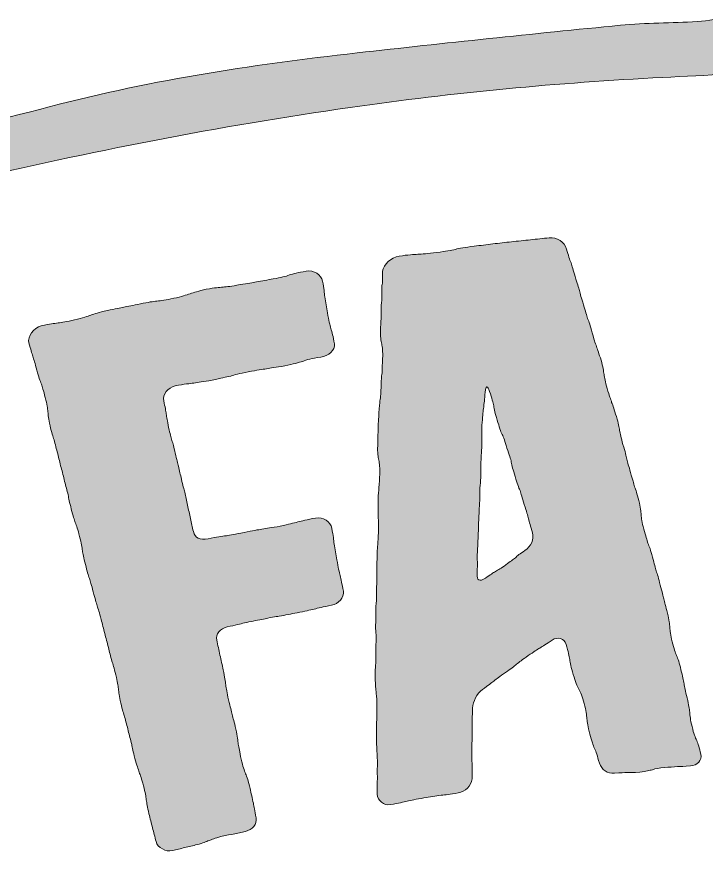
# Model space of a CAD drawing. Header units: inches. Extents: x 50 to 1029, y -849 to -231.
# Drawn here: x 432.8 to 515.7, y -331.4 to -230.9 of the extents above; entities that cross this region are included whole.
import ezdxf

# ---------------------------------------------------------------- set-up
doc = ezdxf.new("R2010")
doc.units = ezdxf.units.IN
doc.header["$MEASUREMENT"] = 0
doc.layers.add('Layer 1', color=7, linetype='Continuous')

# ---------------------------------------------------------------- blocks, each defined once
blk = doc.blocks.new('block 9')
at = {"layer": 'Layer 1', "true_color": 0x680b10}
h = blk.add_hatch(color=246, dxfattribs=at)
h.dxf.hatch_style = 2
edge = h.paths.add_edge_path()
edge.add_spline(control_points=[(457.2, -307.67), (457.33, -308.27), (457.46, -308.87), (457.59, -309.46), (457.79, -310.36), (457.85, -310.86), (457.89, -311.27), (457.97, -311.68), (458.03, -312.18), (458.23, -313.07), (458.43, -313.97), (458.57, -314.4), (458.66, -314.81), (458.77, -315.3), (458.91, -315.69), (459.1, -316.58), (459.3, -317.48), (459.36, -317.98), (459.4, -318.39), (459.49, -318.8), (459.55, -319.3), (459.74, -320.19), (459.94, -321.09), (460.14, -321.56), (460.28, -321.95), (460.42, -322.34), (460.62, -322.81), (460.82, -323.71), (460.95, -324.3), (461.08, -324.9), (461.21, -325.5), (461.3, -325.9), (461.35, -326.36), (461.54, -327.25), (461.71, -328.01), (461.07, -328.71), (460.27, -328.89), (459.78, -329), (459.29, -329.11), (458.8, -329.22), (458.46, -329.25), (458.08, -329.34), (457.32, -329.52), (456.57, -329.69), (456.21, -329.87), (455.89, -329.99), (455.52, -330.13), (455.17, -330.3), (454.46, -330.47), (453.96, -330.6), (453.46, -330.72), (452.95, -330.84), (452.47, -330.96), (451.98, -331.08), (451.49, -331.2), (450.69, -331.4), (449.7, -330.85), (449.51, -330.1), (449.37, -329.55), (449.23, -329), (449.09, -328.46), (448.95, -327.89), (448.81, -327.33), (448.66, -326.77), (448.45, -325.93), (448.43, -325.46), (448.34, -325.1), (448.29, -324.69), (448.22, -324.24), (448.01, -323.39), (447.79, -322.55), (447.63, -322.12), (447.49, -321.78), (447.39, -321.38), (447.18, -320.96), (446.97, -320.11), (446.75, -319.27), (446.64, -318.83), (446.59, -318.42), (446.45, -317.87), (446.31, -317.32), (446.17, -316.78), (446.03, -316.21), (445.88, -315.65), (445.74, -315.09), (445.6, -314.75), (445.49, -314.3), (445.27, -313.46), (445.06, -312.62), (445.04, -312.15), (444.99, -311.74), (444.94, -311.32), (444.89, -310.91), (444.67, -310.07), (444.46, -309.23), (444.35, -308.78), (444.2, -308.4), (444.06, -307.85), (443.92, -307.3), (443.78, -306.75), (443.64, -306.19), (443.49, -305.63), (443.35, -305.07), (443.21, -304.51), (443.06, -303.94), (442.92, -303.38), (442.71, -302.54), (442.55, -302.15), (442.45, -301.75), (442.3, -301.37), (442.19, -300.92), (441.97, -300.08), (441.76, -299.24), (441.59, -298.81), (441.5, -298.45), (441.35, -298.06), (441.24, -297.62), (441.02, -296.78), (440.81, -295.94), (440.75, -295.48), (440.66, -295.12), (440.61, -294.71), (440.55, -294.25), (440.33, -293.41), (440.12, -292.57), (439.95, -292.14), (439.8, -291.75), (439.71, -291.4), (439.54, -290.97), (439.33, -290.12), (439.11, -289.28), (439, -288.84), (438.95, -288.42), (438.81, -287.88), (438.67, -287.33), (438.53, -286.78), (438.39, -286.22), (438.25, -285.66), (438.1, -285.1), (437.96, -284.55), (437.83, -284), (437.69, -283.45), (437.54, -282.89), (437.4, -282.33), (437.26, -281.77), (437.1, -281.38), (436.99, -280.94), (436.77, -280.1), (436.56, -279.25), (436.56, -278.83), (436.52, -278.41), (436.47, -278), (436.41, -277.54), (436.2, -276.7), (435.98, -275.86), (435.82, -275.43), (435.73, -275.07), (435.57, -274.69), (435.4, -274.26), (435.19, -273.41), (434.97, -272.57), (434.81, -272.14), (434.7, -271.74), (434.6, -271.34), (434.44, -270.96), (434.23, -270.11), (434.04, -269.36), (434.78, -268.32), (435.72, -268.09), (436.77, -267.82), (437.24, -267.8), (437.75, -267.73), (438.2, -267.66), (438.77, -267.57), (439.71, -267.35), (440.77, -267.09), (441.26, -266.93), (441.69, -266.78), (442.12, -266.63), (442.61, -266.47), (443.67, -266.23), (444.62, -266.01), (445.18, -265.93), (445.63, -265.83), (446.13, -265.72), (446.7, -265.64), (447.64, -265.43), (448.59, -265.22), (449.16, -265.15), (449.61, -265.1), (450.12, -265.03), (450.69, -264.96), (451.64, -264.76), (452.59, -264.56), (453.13, -264.36), (453.62, -264.21), (454.06, -264.07), (454.6, -263.87), (455.55, -263.68), (456.61, -263.47), (457.07, -263.47), (457.59, -263.41), (458.04, -263.37), (458.55, -263.32), (459.62, -263.12), (460.57, -262.94), (461.14, -262.88), (461.58, -262.79), (462.26, -262.67), (462.93, -262.55), (463.6, -262.42), (464.55, -262.25), (465.11, -262.15), (465.54, -261.94), (466.03, -261.81), (466.59, -261.66), (467.54, -261.5), (468.49, -261.34), (469.4, -261.93), (469.53, -262.7), (469.68, -263.6), (469.76, -264.1), (469.79, -264.6), (469.9, -265.23), (470, -265.87), (470.11, -266.5), (470.27, -267.45), (470.41, -267.98), (470.53, -268.38), (470.67, -268.86), (470.8, -269.31), (470.96, -270.25), (471.09, -271.02), (470.24, -271.67), (469.31, -271.83), (468.21, -272.02), (467.61, -272.13), (467.14, -272.35), (466.66, -272.48), (466.07, -272.68), (464.98, -272.88), (463.89, -273.07), (463.28, -273.14), (462.79, -273.23), (462.3, -273.33), (461.69, -273.39), (460.6, -273.6), (459.51, -273.81), (458.97, -273.97), (458.49, -274.11), (457.89, -274.23), (457.35, -274.38), (456.26, -274.6), (455.17, -274.82), (454.56, -274.86), (454.07, -274.96), (453.57, -275.02), (452.95, -275.06), (451.81, -275.3), (450.94, -275.49), (450.27, -276.34), (450.44, -277.1), (450.6, -277.86), (450.7, -278.3), (450.73, -278.67), (450.81, -279.08), (450.84, -279.45), (451.03, -280.3), (451.19, -281.06), (451.34, -281.45), (451.42, -281.85), (451.56, -282.19), (451.65, -282.64), (451.82, -283.4), (451.99, -284.16), (452.14, -284.6), (452.22, -284.96), (452.33, -285.48), (452.45, -286), (452.56, -286.52), (452.73, -287.28), (452.88, -287.72), (452.96, -288.07), (453.07, -288.6), (453.19, -289.12), (453.3, -289.64), (453.42, -290.18), (453.54, -290.71), (453.65, -291.25), (453.77, -291.77), (453.88, -292.29), (454, -292.82), (454.16, -293.58), (454.77, -293.86), (455.77, -293.7), (456.86, -293.46), (457.39, -293.4), (457.97, -293.32), (458.44, -293.23), (459.02, -293.15), (460.11, -292.93), (461.15, -292.72), (461.78, -292.59), (462.25, -292.54), (462.83, -292.43), (463.36, -292.37), (464.45, -292.16), (465.49, -291.96), (466, -291.78), (466.57, -291.67), (467.03, -291.54), (467.65, -291.38), (468.69, -291.19), (469.58, -291.02), (470.5, -291.65), (470.64, -292.42), (470.8, -293.37), (470.88, -293.82), (470.92, -294.32), (471.03, -294.95), (471.14, -295.59), (471.25, -296.22), (471.42, -297.16), (471.52, -297.7), (471.64, -298.1), (471.73, -298.6), (471.87, -299.08), (472.03, -299.99), (472.16, -300.75), (471.46, -301.53), (470.59, -301.68), (469.58, -301.87), (468.98, -302.02), (468.53, -302.15), (467.97, -302.26), (467.47, -302.4), (466.46, -302.59), (465.75, -302.73), (465.04, -302.87), (464.33, -303.01), (463.86, -303.05), (463.3, -303.16), (462.24, -303.38), (461.55, -303.52), (460.86, -303.66), (460.16, -303.81), (459.61, -303.92), (459.11, -304.08), (458.05, -304.3), (457.24, -304.48), (456.65, -305.17), (456.81, -305.88), (456.94, -306.48), (457.07, -307.08), (457.2, -307.67)], knot_values=[0, 0, 0, 0, 1, 1, 1, 2, 2, 2, 3, 3, 3, 4, 4, 4, 5, 5, 5, 6, 6, 6, 7, 7, 7, 8, 8, 8, 9, 9, 9, 10, 10, 10, 11, 11, 11, 12, 12, 12, 13, 13, 13, 14, 14, 14, 15, 15, 15, 16, 16, 16, 17, 17, 17, 18, 18, 18, 19, 19, 19, 20, 20, 20, 21, 21, 21, 22, 22, 22, 23, 23, 23, 24, 24, 24, 25, 25, 25, 26, 26, 26, 27, 27, 27, 28, 28, 28, 29, 29, 29, 30, 30, 30, 31, 31, 31, 32, 32, 32, 33, 33, 33, 34, 34, 34, 35, 35, 35, 36, 36, 36, 37, 37, 37, 38, 38, 38, 39, 39, 39, 40, 40, 40, 41, 41, 41, 42, 42, 42, 43, 43, 43, 44, 44, 44, 45, 45, 45, 46, 46, 46, 47, 47, 47, 48, 48, 48, 49, 49, 49, 50, 50, 50, 51, 51, 51, 52, 52, 52, 53, 53, 53, 54, 54, 54, 55, 55, 55, 56, 56, 56, 57, 57, 57, 58, 58, 58, 59, 59, 59, 60, 60, 60, 61, 61, 61, 62, 62, 62, 63, 63, 63, 64, 64, 64, 65, 65, 65, 66, 66, 66, 67, 67, 67, 68, 68, 68, 69, 69, 69, 70, 70, 70, 71, 71, 71, 72, 72, 72, 73, 73, 73, 74, 74, 74, 75, 75, 75, 76, 76, 76, 77, 77, 77, 78, 78, 78, 79, 79, 79, 80, 80, 80, 81, 81, 81, 82, 82, 82, 83, 83, 83, 84, 84, 84, 85, 85, 85, 86, 86, 86, 87, 87, 87, 88, 88, 88, 89, 89, 89, 90, 90, 90, 91, 91, 91, 92, 92, 92, 93, 93, 93, 94, 94, 94, 95, 95, 95, 96, 96, 96, 97, 97, 97, 98, 98, 98, 99, 99, 99, 100, 100, 100, 101, 101, 101, 102, 102, 102, 103, 103, 103, 104, 104, 104, 105, 105, 105, 106, 106, 106, 107, 107, 107, 108, 108, 108, 109, 109, 109, 110, 110, 110, 111, 111, 111, 112, 112, 112, 113, 113, 113, 114, 114, 114, 115, 115, 115, 116, 116, 116, 117, 117, 117, 118, 118, 118, 118], degree=3, periodic=1)
at = {"layer": 'Layer 1', "lineweight": 0}
blk.add_open_spline([(457.2, -307.67), (457.33, -308.27), (457.46, -308.87), (457.59, -309.46), (457.79, -310.36), (457.85, -310.86), (457.89, -311.27), (457.97, -311.68), (458.03, -312.18), (458.23, -313.07), (458.43, -313.97), (458.57, -314.4), (458.66, -314.81), (458.77, -315.3), (458.91, -315.69), (459.1, -316.58), (459.3, -317.48), (459.36, -317.98), (459.4, -318.39), (459.49, -318.8), (459.55, -319.3), (459.74, -320.19), (459.94, -321.09), (460.14, -321.56), (460.28, -321.95), (460.42, -322.34), (460.62, -322.81), (460.82, -323.71), (460.95, -324.3), (461.08, -324.9), (461.21, -325.5), (461.3, -325.9), (461.35, -326.36), (461.54, -327.25), (461.71, -328.01), (461.07, -328.71), (460.27, -328.89), (459.78, -329), (459.29, -329.11), (458.8, -329.22), (458.46, -329.25), (458.08, -329.34), (457.32, -329.52), (456.57, -329.69), (456.21, -329.87), (455.89, -329.99), (455.52, -330.13), (455.17, -330.3), (454.46, -330.47), (453.96, -330.6), (453.46, -330.72), (452.95, -330.84), (452.47, -330.96), (451.98, -331.08), (451.49, -331.2), (450.69, -331.4), (449.7, -330.85), (449.51, -330.1), (449.37, -329.55), (449.23, -329), (449.09, -328.46), (448.95, -327.89), (448.81, -327.33), (448.66, -326.77), (448.45, -325.93), (448.43, -325.46), (448.34, -325.1), (448.29, -324.69), (448.22, -324.24), (448.01, -323.39), (447.79, -322.55), (447.63, -322.12), (447.49, -321.78), (447.39, -321.38), (447.18, -320.96), (446.97, -320.11), (446.75, -319.27), (446.64, -318.83), (446.59, -318.42), (446.45, -317.87), (446.31, -317.32), (446.17, -316.78), (446.03, -316.21), (445.88, -315.65), (445.74, -315.09), (445.6, -314.75), (445.49, -314.3), (445.27, -313.46), (445.06, -312.62), (445.04, -312.15), (444.99, -311.74), (444.94, -311.32), (444.89, -310.91), (444.67, -310.07), (444.46, -309.23), (444.35, -308.78), (444.2, -308.4), (444.06, -307.85), (443.92, -307.3), (443.78, -306.75), (443.64, -306.19), (443.49, -305.63), (443.35, -305.07), (443.21, -304.51), (443.06, -303.94), (442.92, -303.38), (442.71, -302.54), (442.55, -302.15), (442.45, -301.75), (442.3, -301.37), (442.19, -300.92), (441.97, -300.08), (441.76, -299.24), (441.59, -298.81), (441.5, -298.45), (441.35, -298.06), (441.24, -297.62), (441.02, -296.78), (440.81, -295.94), (440.75, -295.48), (440.66, -295.12), (440.61, -294.71), (440.55, -294.25), (440.33, -293.41), (440.12, -292.57), (439.95, -292.14), (439.8, -291.75), (439.71, -291.4), (439.54, -290.97), (439.33, -290.12), (439.11, -289.28), (439, -288.84), (438.95, -288.42), (438.81, -287.88), (438.67, -287.33), (438.53, -286.78), (438.39, -286.22), (438.25, -285.66), (438.1, -285.1), (437.96, -284.55), (437.83, -284), (437.69, -283.45), (437.54, -282.89), (437.4, -282.33), (437.26, -281.77), (437.1, -281.38), (436.99, -280.94), (436.77, -280.1), (436.56, -279.25), (436.56, -278.83), (436.52, -278.41), (436.47, -278), (436.41, -277.54), (436.2, -276.7), (435.98, -275.86), (435.82, -275.43), (435.73, -275.07), (435.57, -274.69), (435.4, -274.26), (435.19, -273.41), (434.97, -272.57), (434.81, -272.14), (434.7, -271.74), (434.6, -271.34), (434.44, -270.96), (434.23, -270.11), (434.04, -269.36), (434.78, -268.32), (435.72, -268.09), (436.77, -267.82), (437.24, -267.8), (437.75, -267.73), (438.2, -267.66), (438.77, -267.57), (439.71, -267.35), (440.77, -267.09), (441.26, -266.93), (441.69, -266.78), (442.12, -266.63), (442.61, -266.47), (443.67, -266.23), (444.62, -266.01), (445.18, -265.93), (445.63, -265.83), (446.13, -265.72), (446.7, -265.64), (447.64, -265.43), (448.59, -265.22), (449.16, -265.15), (449.61, -265.1), (450.12, -265.03), (450.69, -264.96), (451.64, -264.76), (452.59, -264.56), (453.13, -264.36), (453.62, -264.21), (454.06, -264.07), (454.6, -263.87), (455.55, -263.68), (456.61, -263.47), (457.07, -263.47), (457.59, -263.41), (458.04, -263.37), (458.55, -263.32), (459.62, -263.12), (460.57, -262.94), (461.14, -262.88), (461.58, -262.79), (462.26, -262.67), (462.93, -262.55), (463.6, -262.42), (464.55, -262.25), (465.11, -262.15), (465.54, -261.94), (466.03, -261.81), (466.59, -261.66), (467.54, -261.5), (468.49, -261.34), (469.4, -261.93), (469.53, -262.7), (469.68, -263.6), (469.76, -264.1), (469.79, -264.6), (469.9, -265.23), (470, -265.87), (470.11, -266.5), (470.27, -267.45), (470.41, -267.98), (470.53, -268.38), (470.67, -268.86), (470.8, -269.31), (470.96, -270.25), (471.09, -271.02), (470.24, -271.67), (469.31, -271.83), (468.21, -272.02), (467.61, -272.13), (467.14, -272.35), (466.66, -272.48), (466.07, -272.68), (464.98, -272.88), (463.89, -273.07), (463.28, -273.14), (462.79, -273.23), (462.3, -273.33), (461.69, -273.39), (460.6, -273.6), (459.51, -273.81), (458.97, -273.97), (458.49, -274.11), (457.89, -274.23), (457.35, -274.38), (456.26, -274.6), (455.17, -274.82), (454.56, -274.86), (454.07, -274.96), (453.57, -275.02), (452.95, -275.06), (451.81, -275.3), (450.94, -275.49), (450.27, -276.34), (450.44, -277.1), (450.6, -277.86), (450.7, -278.3), (450.73, -278.67), (450.81, -279.08), (450.84, -279.45), (451.03, -280.3), (451.19, -281.06), (451.34, -281.45), (451.42, -281.85), (451.56, -282.19), (451.65, -282.64), (451.82, -283.4), (451.99, -284.16), (452.14, -284.6), (452.22, -284.96), (452.33, -285.48), (452.45, -286), (452.56, -286.52), (452.73, -287.28), (452.88, -287.72), (452.96, -288.07), (453.07, -288.6), (453.19, -289.12), (453.3, -289.64), (453.42, -290.18), (453.54, -290.71), (453.65, -291.25), (453.77, -291.77), (453.88, -292.29), (454, -292.82), (454.16, -293.58), (454.77, -293.86), (455.77, -293.7), (456.86, -293.46), (457.39, -293.4), (457.97, -293.32), (458.44, -293.23), (459.02, -293.15), (460.11, -292.93), (461.15, -292.72), (461.78, -292.59), (462.25, -292.54), (462.83, -292.43), (463.36, -292.37), (464.45, -292.16), (465.49, -291.96), (466, -291.78), (466.57, -291.67), (467.03, -291.54), (467.65, -291.38), (468.69, -291.19), (469.58, -291.02), (470.5, -291.65), (470.64, -292.42), (470.8, -293.37), (470.88, -293.82), (470.92, -294.32), (471.03, -294.95), (471.14, -295.59), (471.25, -296.22), (471.42, -297.16), (471.52, -297.7), (471.64, -298.1), (471.73, -298.6), (471.87, -299.08), (472.03, -299.99), (472.16, -300.75), (471.46, -301.53), (470.59, -301.68), (469.58, -301.87), (468.98, -302.02), (468.53, -302.15), (467.97, -302.26), (467.47, -302.4), (466.46, -302.59), (465.75, -302.73), (465.04, -302.87), (464.33, -303.01), (463.86, -303.05), (463.3, -303.16), (462.24, -303.38), (461.55, -303.52), (460.86, -303.66), (460.16, -303.81), (459.61, -303.92), (459.11, -304.08), (458.05, -304.3), (457.24, -304.48), (456.65, -305.17), (456.81, -305.88), (456.94, -306.48), (457.07, -307.08), (457.2, -307.67)], degree=3, knots=[0, 0, 0, 0, 1, 1, 1, 2, 2, 2, 3, 3, 3, 4, 4, 4, 5, 5, 5, 6, 6, 6, 7, 7, 7, 8, 8, 8, 9, 9, 9, 10, 10, 10, 11, 11, 11, 12, 12, 12, 13, 13, 13, 14, 14, 14, 15, 15, 15, 16, 16, 16, 17, 17, 17, 18, 18, 18, 19, 19, 19, 20, 20, 20, 21, 21, 21, 22, 22, 22, 23, 23, 23, 24, 24, 24, 25, 25, 25, 26, 26, 26, 27, 27, 27, 28, 28, 28, 29, 29, 29, 30, 30, 30, 31, 31, 31, 32, 32, 32, 33, 33, 33, 34, 34, 34, 35, 35, 35, 36, 36, 36, 37, 37, 37, 38, 38, 38, 39, 39, 39, 40, 40, 40, 41, 41, 41, 42, 42, 42, 43, 43, 43, 44, 44, 44, 45, 45, 45, 46, 46, 46, 47, 47, 47, 48, 48, 48, 49, 49, 49, 50, 50, 50, 51, 51, 51, 52, 52, 52, 53, 53, 53, 54, 54, 54, 55, 55, 55, 56, 56, 56, 57, 57, 57, 58, 58, 58, 59, 59, 59, 60, 60, 60, 61, 61, 61, 62, 62, 62, 63, 63, 63, 64, 64, 64, 65, 65, 65, 66, 66, 66, 67, 67, 67, 68, 68, 68, 69, 69, 69, 70, 70, 70, 71, 71, 71, 72, 72, 72, 73, 73, 73, 74, 74, 74, 75, 75, 75, 76, 76, 76, 77, 77, 77, 78, 78, 78, 79, 79, 79, 80, 80, 80, 81, 81, 81, 82, 82, 82, 83, 83, 83, 84, 84, 84, 85, 85, 85, 86, 86, 86, 87, 87, 87, 88, 88, 88, 89, 89, 89, 90, 90, 90, 91, 91, 91, 92, 92, 92, 93, 93, 93, 94, 94, 94, 95, 95, 95, 96, 96, 96, 97, 97, 97, 98, 98, 98, 99, 99, 99, 100, 100, 100, 101, 101, 101, 102, 102, 102, 103, 103, 103, 104, 104, 104, 105, 105, 105, 106, 106, 106, 107, 107, 107, 108, 108, 108, 109, 109, 109, 110, 110, 110, 111, 111, 111, 112, 112, 112, 113, 113, 113, 114, 114, 114, 115, 115, 115, 116, 116, 116, 117, 117, 117, 118, 118, 118, 118], dxfattribs=at)
blk = doc.blocks.new('block 10')
at = {"layer": 'Layer 1', "true_color": 0x680b10}
h = blk.add_hatch(color=246, dxfattribs=at)
h.dxf.hatch_style = 2
edge = h.paths.add_edge_path()
edge.add_spline(control_points=[(476.23, -291.24), (476.21, -290.83), (476.19, -290.37), (476.21, -289.48), (476.23, -288.6), (476.21, -288.18), (476.31, -287.75), (476.29, -287.34), (476.38, -286.86), (476.4, -285.97), (476.44, -285.18), (476.35, -284.64), (476.29, -284.23), (476.22, -283.82), (476.1, -283.38), (476.17, -282.49), (476.21, -281.69), (476.13, -281.2), (476.23, -280.76), (476.22, -280.35), (476.2, -279.89), (476.28, -279), (476.31, -278.11), (476.4, -277.68), (476.4, -277.26), (476.49, -276.83), (476.52, -276.32), (476.57, -275.52), (476.6, -274.64), (476.58, -274.18), (476.68, -273.74), (476.67, -273.33), (476.71, -272.81), (476.75, -272.02), (476.79, -271.13), (476.71, -270.64), (476.65, -270.27), (476.54, -269.88), (476.46, -269.38), (476.49, -268.49), (476.54, -267.7), (476.58, -267.18), (476.57, -266.77), (476.56, -266.35), (476.55, -265.89), (476.64, -265), (476.68, -264.11), (476.67, -263.65), (476.66, -263.24), (476.78, -262.85), (476.71, -262.4), (476.75, -261.51), (476.86, -260.71), (477.76, -259.83), (478.72, -259.69), (479.85, -259.53), (480.47, -259.49), (480.98, -259.47), (481.5, -259.44), (482.12, -259.4), (483.25, -259.25), (484.38, -259.1), (484.99, -258.98), (485.49, -258.87), (485.99, -258.76), (486.61, -258.63), (487.74, -258.49), (488.49, -258.4), (489.24, -258.31), (490, -258.22), (490.75, -258.13), (491.5, -258.05), (492.25, -257.96), (493.01, -257.88), (493.76, -257.8), (494.51, -257.72), (495.27, -257.64), (496.02, -257.56), (496.77, -257.48), (497.74, -257.38), (498.59, -257.99), (498.85, -258.84), (499.09, -259.6), (499.2, -260.09), (499.4, -260.49), (499.5, -260.89), (499.66, -261.38), (499.9, -262.14), (500.15, -262.99), (500.31, -263.44), (500.4, -263.84), (500.49, -264.25), (500.65, -264.69), (500.9, -265.54), (501.13, -266.3), (501.29, -266.79), (501.39, -267.2), (501.59, -267.59), (501.69, -268.04), (501.93, -268.9), (502.17, -269.66), (502.27, -270.15), (502.47, -270.55), (502.56, -270.95), (502.77, -271.44), (503.01, -272.2), (503.25, -273.05), (503.29, -273.51), (503.38, -273.91), (503.41, -274.32), (503.51, -274.77), (503.75, -275.63), (503.99, -276.48), (504.19, -276.92), (504.28, -277.28), (504.47, -277.68), (504.57, -278.13), (504.86, -278.98), (505.1, -279.83), (505.19, -280.28), (505.22, -280.65), (505.31, -281.05), (505.4, -281.5), (505.64, -282.36), (505.93, -283.25), (506.02, -283.7), (506.11, -284.11), (506.19, -284.51), (506.34, -284.96), (506.56, -285.72), (506.79, -286.58), (506.94, -287.02), (507.02, -287.43), (507.22, -287.83), (507.3, -288.23), (507.53, -289.09), (507.76, -289.94), (507.8, -290.4), (507.83, -290.81), (507.86, -291.22), (507.9, -291.68), (508.13, -292.53), (508.36, -293.38), (508.55, -293.83), (508.63, -294.23), (508.82, -294.59), (508.96, -295.04), (509.18, -295.89), (509.4, -296.74), (509.54, -297.19), (509.62, -297.55), (509.81, -297.95), (509.89, -298.41), (510.12, -299.26), (510.34, -300.12), (510.47, -300.56), (510.55, -300.93), (510.63, -301.33), (510.77, -301.78), (510.99, -302.64), (511.21, -303.49), (511.24, -303.95), (511.27, -304.36), (511.3, -304.77), (511.34, -305.23), (511.55, -306.08), (511.82, -306.94), (511.9, -307.39), (512.08, -307.74), (512.26, -308.14), (512.4, -308.59), (512.61, -309.45), (512.81, -310.21), (512.9, -310.71), (512.98, -311.12), (513.06, -311.53), (513.14, -311.98), (513.35, -312.84), (513.56, -313.69), (513.59, -314.15), (513.67, -314.56), (513.7, -314.97), (513.73, -315.43), (513.94, -316.28), (514.15, -317.14), (514.33, -317.59), (514.5, -317.94), (514.67, -318.34), (514.81, -318.84), (515.01, -319.6), (515.2, -320.37), (514.52, -320.97), (513.75, -321.02), (512.98, -321.08), (512.59, -321.06), (512.2, -321.09), (511.69, -321.13), (511.18, -321.17), (510.66, -321.21), (509.94, -321.27), (509.51, -321.31), (509.19, -321.48), (508.8, -321.55), (508.43, -321.68), (507.66, -321.75), (506.89, -321.82), (506.5, -321.81), (506.11, -321.8), (505.78, -321.83), (505.39, -321.82), (504.62, -321.89), (503.8, -321.97), (503.07, -321.45), (502.8, -320.69), (502.56, -319.8), (502.41, -319.31), (502.22, -318.91), (502.04, -318.52), (501.89, -318.03), (501.65, -317.18), (501.41, -316.28), (501.35, -315.74), (501.31, -315.33), (501.27, -314.92), (501.21, -314.37), (500.97, -313.52), (500.73, -312.62), (500.53, -312.19), (500.34, -311.79), (500.1, -311.4), (499.94, -310.91), (499.65, -310.02), (499.4, -309.13), (499.3, -308.63), (499.25, -308.22), (499.16, -307.82), (499.1, -307.27), (498.8, -306.39), (498.57, -305.67), (497.83, -305.43), (497.12, -305.88), (496.41, -306.38), (496.03, -306.6), (495.65, -306.83), (495.32, -307.01), (494.95, -307.29), (494.24, -307.74), (493.54, -308.24), (493.17, -308.52), (492.85, -308.79), (492.53, -309.01), (492.21, -309.33), (491.51, -309.79), (490.82, -310.25), (490.45, -310.53), (490.13, -310.8), (489.81, -311.03), (489.44, -311.31), (488.76, -311.82), (488.07, -312.28), (487.6, -313.27), (487.57, -314.06), (487.52, -315.13), (487.5, -315.69), (487.52, -316.2), (487.54, -316.7), (487.52, -317.26), (487.48, -318.33), (487.48, -319.39), (487.46, -319.95), (487.49, -320.46), (487.52, -321.01), (487.49, -321.52), (487.5, -322.58), (487.42, -323.38), (486.65, -324.14), (485.84, -324.26), (484.83, -324.41), (484.31, -324.5), (483.78, -324.53), (483.09, -324.64), (482.41, -324.75), (481.72, -324.86), (480.72, -325.02), (480.2, -325.15), (479.68, -325.24), (479.26, -325.36), (478.69, -325.5), (477.69, -325.67), (476.88, -325.81), (476.18, -325.19), (476.09, -324.42), (476.09, -323.54), (476.05, -323.08), (476.13, -322.65), (476.1, -322.23), (476.11, -321.72), (476.12, -320.93), (476.12, -320.04), (476.09, -319.58), (476.06, -319.17), (476.04, -318.76), (476.01, -318.3), (476.01, -317.41), (476.01, -316.53), (476.03, -316.06), (476.01, -315.69), (476.09, -315.26), (476.06, -314.8), (476.06, -313.92), (476.07, -313.13), (476.03, -312.58), (475.97, -312.22), (475.95, -311.8), (475.85, -311.26), (475.87, -310.47), (475.87, -309.59), (475.85, -309.13), (475.93, -308.69), (475.91, -308.28), (475.92, -307.77), (475.94, -306.97), (475.95, -306.09), (475.97, -305.62), (475.96, -305.21), (475.89, -304.8), (475.91, -304.33), (475.92, -303.45), (475.94, -302.66), (475.96, -302.14), (475.94, -301.73), (476.03, -301.3), (475.99, -300.79), (476.02, -300), (476.03, -299.12), (476.06, -298.65), (476.04, -298.23), (476.03, -297.82), (476.05, -297.35), (476.07, -296.46), (476.1, -295.67), (476.07, -295.17), (476.15, -294.73), (476.14, -294.32), (476.21, -293.8), (476.24, -293), (476.26, -292.12), (476.24, -291.66), (476.23, -291.24)], knot_values=[0, 0, 0, 0, 1, 1, 1, 2, 2, 2, 3, 3, 3, 4, 4, 4, 5, 5, 5, 6, 6, 6, 7, 7, 7, 8, 8, 8, 9, 9, 9, 10, 10, 10, 11, 11, 11, 12, 12, 12, 13, 13, 13, 14, 14, 14, 15, 15, 15, 16, 16, 16, 17, 17, 17, 18, 18, 18, 19, 19, 19, 20, 20, 20, 21, 21, 21, 22, 22, 22, 23, 23, 23, 24, 24, 24, 25, 25, 25, 26, 26, 26, 27, 27, 27, 28, 28, 28, 29, 29, 29, 30, 30, 30, 31, 31, 31, 32, 32, 32, 33, 33, 33, 34, 34, 34, 35, 35, 35, 36, 36, 36, 37, 37, 37, 38, 38, 38, 39, 39, 39, 40, 40, 40, 41, 41, 41, 42, 42, 42, 43, 43, 43, 44, 44, 44, 45, 45, 45, 46, 46, 46, 47, 47, 47, 48, 48, 48, 49, 49, 49, 50, 50, 50, 51, 51, 51, 52, 52, 52, 53, 53, 53, 54, 54, 54, 55, 55, 55, 56, 56, 56, 57, 57, 57, 58, 58, 58, 59, 59, 59, 60, 60, 60, 61, 61, 61, 62, 62, 62, 63, 63, 63, 64, 64, 64, 65, 65, 65, 66, 66, 66, 67, 67, 67, 68, 68, 68, 69, 69, 69, 70, 70, 70, 71, 71, 71, 72, 72, 72, 73, 73, 73, 74, 74, 74, 75, 75, 75, 76, 76, 76, 77, 77, 77, 78, 78, 78, 79, 79, 79, 80, 80, 80, 81, 81, 81, 82, 82, 82, 83, 83, 83, 84, 84, 84, 85, 85, 85, 86, 86, 86, 87, 87, 87, 88, 88, 88, 89, 89, 89, 90, 90, 90, 91, 91, 91, 92, 92, 92, 93, 93, 93, 94, 94, 94, 95, 95, 95, 96, 96, 96, 97, 97, 97, 98, 98, 98, 99, 99, 99, 100, 100, 100, 101, 101, 101, 102, 102, 102, 103, 103, 103, 104, 104, 104, 105, 105, 105, 106, 106, 106, 107, 107, 107, 108, 108, 108, 109, 109, 109, 110, 110, 110, 111, 111, 111, 112, 112, 112, 113, 113, 113, 114, 114, 114, 115, 115, 115, 116, 116, 116, 116], degree=3, periodic=1)
edge = h.paths.add_edge_path()
edge.add_spline(control_points=[(489.11, -298.42), (489.68, -298.02), (490.06, -297.79), (490.3, -297.62), (490.64, -297.44), (490.99, -297.26), (491.56, -296.81), (492.13, -296.42), (492.37, -296.21), (492.71, -295.98), (492.94, -295.72), (493.22, -295.5), (493.86, -295.11), (494.58, -294.61), (495, -293.73), (494.76, -292.97), (494.5, -292.13), (494.4, -291.68), (494.3, -291.27), (494.2, -290.87), (494.04, -290.43), (493.78, -289.58), (493.53, -288.74), (493.36, -288.25), (493.27, -287.89), (493.06, -287.5), (492.95, -287.05), (492.69, -286.21), (492.43, -285.36), (492.27, -284.88), (492.22, -284.47), (492.12, -284.06), (492.01, -283.61), (491.69, -282.78), (491.43, -281.93), (491.32, -281.48), (491.12, -281.14), (490.91, -280.75), (490.79, -280.26), (490.52, -279.41), (490.26, -278.57), (490.15, -278.12), (490.1, -277.71), (489.99, -277.31), (489.93, -276.81), (489.61, -275.97), (489.35, -275.22), (489.13, -275.25), (489.07, -276.04), (489.02, -276.97), (488.92, -277.44), (488.91, -277.86), (488.8, -278.29), (488.81, -278.8), (488.71, -279.69), (488.66, -280.62), (488.66, -281.03), (488.67, -281.54), (488.72, -281.95), (488.68, -282.46), (488.63, -283.34), (488.58, -284.22), (488.54, -284.74), (488.54, -285.15), (488.59, -285.56), (488.55, -286.08), (488.5, -286.96), (488.41, -287.89), (488.42, -288.35), (488.42, -288.77), (488.43, -289.28), (488.38, -289.7), (488.34, -290.63), (488.3, -291.51), (488.26, -292.02), (488.26, -292.44), (488.27, -292.85), (488.23, -293.37), (488.19, -294.25), (488.15, -295.18), (488.11, -295.64), (488.11, -296.06), (488.18, -296.56), (488.13, -296.98), (488.1, -297.91), (488.05, -298.7), (488.39, -298.89), (489.11, -298.42)], knot_values=[0, 0, 0, 0, 1, 1, 1, 2, 2, 2, 3, 3, 3, 4, 4, 4, 5, 5, 5, 6, 6, 6, 7, 7, 7, 8, 8, 8, 9, 9, 9, 10, 10, 10, 11, 11, 11, 12, 12, 12, 13, 13, 13, 14, 14, 14, 15, 15, 15, 16, 16, 16, 17, 17, 17, 18, 18, 18, 19, 19, 19, 20, 20, 20, 21, 21, 21, 22, 22, 22, 23, 23, 23, 24, 24, 24, 25, 25, 25, 26, 26, 26, 27, 27, 27, 28, 28, 28, 29, 29, 29, 29], degree=3, periodic=1)
at = {"layer": 'Layer 1', "lineweight": 0}
for points, knots in [([(476.23, -291.24), (476.21, -290.83), (476.19, -290.37), (476.21, -289.48), (476.23, -288.6), (476.21, -288.18), (476.31, -287.75), (476.29, -287.34), (476.38, -286.86), (476.4, -285.97), (476.44, -285.18), (476.35, -284.64), (476.29, -284.23), (476.22, -283.82), (476.1, -283.38), (476.17, -282.49), (476.21, -281.69), (476.13, -281.2), (476.23, -280.76), (476.22, -280.35), (476.2, -279.89), (476.28, -279), (476.31, -278.11), (476.4, -277.68), (476.4, -277.26), (476.49, -276.83), (476.52, -276.32), (476.57, -275.52), (476.6, -274.64), (476.58, -274.18), (476.68, -273.74), (476.67, -273.33), (476.71, -272.81), (476.75, -272.02), (476.79, -271.13), (476.71, -270.64), (476.65, -270.27), (476.54, -269.88), (476.46, -269.38), (476.49, -268.49), (476.54, -267.7), (476.58, -267.18), (476.57, -266.77), (476.56, -266.35), (476.55, -265.89), (476.64, -265), (476.68, -264.11), (476.67, -263.65), (476.66, -263.24), (476.78, -262.85), (476.71, -262.4), (476.75, -261.51), (476.86, -260.71), (477.76, -259.83), (478.72, -259.69), (479.85, -259.53), (480.47, -259.49), (480.98, -259.47), (481.5, -259.44), (482.12, -259.4), (483.25, -259.25), (484.38, -259.1), (484.99, -258.98), (485.49, -258.87), (485.99, -258.76), (486.61, -258.63), (487.74, -258.49), (488.49, -258.4), (489.24, -258.31), (490, -258.22), (490.75, -258.13), (491.5, -258.05), (492.25, -257.96), (493.01, -257.88), (493.76, -257.8), (494.51, -257.72), (495.27, -257.64), (496.02, -257.56), (496.77, -257.48), (497.74, -257.38), (498.59, -257.99), (498.85, -258.84), (499.09, -259.6), (499.2, -260.09), (499.4, -260.49), (499.5, -260.89), (499.66, -261.38), (499.9, -262.14), (500.15, -262.99), (500.31, -263.44), (500.4, -263.84), (500.49, -264.25), (500.65, -264.69), (500.9, -265.54), (501.13, -266.3), (501.29, -266.79), (501.39, -267.2), (501.59, -267.59), (501.69, -268.04), (501.93, -268.9), (502.17, -269.66), (502.27, -270.15), (502.47, -270.55), (502.56, -270.95), (502.77, -271.44), (503.01, -272.2), (503.25, -273.05), (503.29, -273.51), (503.38, -273.91), (503.41, -274.32), (503.51, -274.77), (503.75, -275.63), (503.99, -276.48), (504.19, -276.92), (504.28, -277.28), (504.47, -277.68), (504.57, -278.13), (504.86, -278.98), (505.1, -279.83), (505.19, -280.28), (505.22, -280.65), (505.31, -281.05), (505.4, -281.5), (505.64, -282.36), (505.93, -283.25), (506.02, -283.7), (506.11, -284.11), (506.19, -284.51), (506.34, -284.96), (506.56, -285.72), (506.79, -286.58), (506.94, -287.02), (507.02, -287.43), (507.22, -287.83), (507.3, -288.23), (507.53, -289.09), (507.76, -289.94), (507.8, -290.4), (507.83, -290.81), (507.86, -291.22), (507.9, -291.68), (508.13, -292.53), (508.36, -293.38), (508.55, -293.83), (508.63, -294.23), (508.82, -294.59), (508.96, -295.04), (509.18, -295.89), (509.4, -296.74), (509.54, -297.19), (509.62, -297.55), (509.81, -297.95), (509.89, -298.41), (510.12, -299.26), (510.34, -300.12), (510.47, -300.56), (510.55, -300.93), (510.63, -301.33), (510.77, -301.78), (510.99, -302.64), (511.21, -303.49), (511.24, -303.95), (511.27, -304.36), (511.3, -304.77), (511.34, -305.23), (511.55, -306.08), (511.82, -306.94), (511.9, -307.39), (512.08, -307.74), (512.26, -308.14), (512.4, -308.59), (512.61, -309.45), (512.81, -310.21), (512.9, -310.71), (512.98, -311.12), (513.06, -311.53), (513.14, -311.98), (513.35, -312.84), (513.56, -313.69), (513.59, -314.15), (513.67, -314.56), (513.7, -314.97), (513.73, -315.43), (513.94, -316.28), (514.15, -317.14), (514.33, -317.59), (514.5, -317.94), (514.67, -318.34), (514.81, -318.84), (515.01, -319.6), (515.2, -320.37), (514.52, -320.97), (513.75, -321.02), (512.98, -321.08), (512.59, -321.06), (512.2, -321.09), (511.69, -321.13), (511.18, -321.17), (510.66, -321.21), (509.94, -321.27), (509.51, -321.31), (509.19, -321.48), (508.8, -321.55), (508.43, -321.68), (507.66, -321.75), (506.89, -321.82), (506.5, -321.81), (506.11, -321.8), (505.78, -321.83), (505.39, -321.82), (504.62, -321.89), (503.8, -321.97), (503.07, -321.45), (502.8, -320.69), (502.56, -319.8), (502.41, -319.31), (502.22, -318.91), (502.04, -318.52), (501.89, -318.03), (501.65, -317.18), (501.41, -316.28), (501.35, -315.74), (501.31, -315.33), (501.27, -314.92), (501.21, -314.37), (500.97, -313.52), (500.73, -312.62), (500.53, -312.19), (500.34, -311.79), (500.1, -311.4), (499.94, -310.91), (499.65, -310.02), (499.4, -309.13), (499.3, -308.63), (499.25, -308.22), (499.16, -307.82), (499.1, -307.27), (498.8, -306.39), (498.57, -305.67), (497.83, -305.43), (497.12, -305.88), (496.41, -306.38), (496.03, -306.6), (495.65, -306.83), (495.32, -307.01), (494.95, -307.29), (494.24, -307.74), (493.54, -308.24), (493.17, -308.52), (492.85, -308.79), (492.53, -309.01), (492.21, -309.33), (491.51, -309.79), (490.82, -310.25), (490.45, -310.53), (490.13, -310.8), (489.81, -311.03), (489.44, -311.31), (488.76, -311.82), (488.07, -312.28), (487.6, -313.27), (487.57, -314.06), (487.52, -315.13), (487.5, -315.69), (487.52, -316.2), (487.54, -316.7), (487.52, -317.26), (487.48, -318.33), (487.48, -319.39), (487.46, -319.95), (487.49, -320.46), (487.52, -321.01), (487.49, -321.52), (487.5, -322.58), (487.42, -323.38), (486.65, -324.14), (485.84, -324.26), (484.83, -324.41), (484.31, -324.5), (483.78, -324.53), (483.09, -324.64), (482.41, -324.75), (481.72, -324.86), (480.72, -325.02), (480.2, -325.15), (479.68, -325.24), (479.26, -325.36), (478.69, -325.5), (477.69, -325.67), (476.88, -325.81), (476.18, -325.19), (476.09, -324.42), (476.09, -323.54), (476.05, -323.08), (476.13, -322.65), (476.1, -322.23), (476.11, -321.72), (476.12, -320.93), (476.12, -320.04), (476.09, -319.58), (476.06, -319.17), (476.04, -318.76), (476.01, -318.3), (476.01, -317.41), (476.01, -316.53), (476.03, -316.06), (476.01, -315.69), (476.09, -315.26), (476.06, -314.8), (476.06, -313.92), (476.07, -313.13), (476.03, -312.58), (475.97, -312.22), (475.95, -311.8), (475.85, -311.26), (475.87, -310.47), (475.87, -309.59), (475.85, -309.13), (475.93, -308.69), (475.91, -308.28), (475.92, -307.77), (475.94, -306.97), (475.95, -306.09), (475.97, -305.62), (475.96, -305.21), (475.89, -304.8), (475.91, -304.33), (475.92, -303.45), (475.94, -302.66), (475.96, -302.14), (475.94, -301.73), (476.03, -301.3), (475.99, -300.79), (476.02, -300), (476.03, -299.12), (476.06, -298.65), (476.04, -298.23), (476.03, -297.82), (476.05, -297.35), (476.07, -296.46), (476.1, -295.67), (476.07, -295.17), (476.15, -294.73), (476.14, -294.32), (476.21, -293.8), (476.24, -293), (476.26, -292.12), (476.24, -291.66), (476.23, -291.24)], [0, 0, 0, 0, 1, 1, 1, 2, 2, 2, 3, 3, 3, 4, 4, 4, 5, 5, 5, 6, 6, 6, 7, 7, 7, 8, 8, 8, 9, 9, 9, 10, 10, 10, 11, 11, 11, 12, 12, 12, 13, 13, 13, 14, 14, 14, 15, 15, 15, 16, 16, 16, 17, 17, 17, 18, 18, 18, 19, 19, 19, 20, 20, 20, 21, 21, 21, 22, 22, 22, 23, 23, 23, 24, 24, 24, 25, 25, 25, 26, 26, 26, 27, 27, 27, 28, 28, 28, 29, 29, 29, 30, 30, 30, 31, 31, 31, 32, 32, 32, 33, 33, 33, 34, 34, 34, 35, 35, 35, 36, 36, 36, 37, 37, 37, 38, 38, 38, 39, 39, 39, 40, 40, 40, 41, 41, 41, 42, 42, 42, 43, 43, 43, 44, 44, 44, 45, 45, 45, 46, 46, 46, 47, 47, 47, 48, 48, 48, 49, 49, 49, 50, 50, 50, 51, 51, 51, 52, 52, 52, 53, 53, 53, 54, 54, 54, 55, 55, 55, 56, 56, 56, 57, 57, 57, 58, 58, 58, 59, 59, 59, 60, 60, 60, 61, 61, 61, 62, 62, 62, 63, 63, 63, 64, 64, 64, 65, 65, 65, 66, 66, 66, 67, 67, 67, 68, 68, 68, 69, 69, 69, 70, 70, 70, 71, 71, 71, 72, 72, 72, 73, 73, 73, 74, 74, 74, 75, 75, 75, 76, 76, 76, 77, 77, 77, 78, 78, 78, 79, 79, 79, 80, 80, 80, 81, 81, 81, 82, 82, 82, 83, 83, 83, 84, 84, 84, 85, 85, 85, 86, 86, 86, 87, 87, 87, 88, 88, 88, 89, 89, 89, 90, 90, 90, 91, 91, 91, 92, 92, 92, 93, 93, 93, 94, 94, 94, 95, 95, 95, 96, 96, 96, 97, 97, 97, 98, 98, 98, 99, 99, 99, 100, 100, 100, 101, 101, 101, 102, 102, 102, 103, 103, 103, 104, 104, 104, 105, 105, 105, 106, 106, 106, 107, 107, 107, 108, 108, 108, 109, 109, 109, 110, 110, 110, 111, 111, 111, 112, 112, 112, 113, 113, 113, 114, 114, 114, 115, 115, 115, 116, 116, 116, 116]), ([(489.11, -298.42), (489.68, -298.02), (490.06, -297.79), (490.3, -297.62), (490.64, -297.44), (490.99, -297.26), (491.56, -296.81), (492.13, -296.42), (492.37, -296.21), (492.71, -295.98), (492.94, -295.72), (493.22, -295.5), (493.86, -295.11), (494.58, -294.61), (495, -293.73), (494.76, -292.97), (494.5, -292.13), (494.4, -291.68), (494.3, -291.27), (494.2, -290.87), (494.04, -290.43), (493.78, -289.58), (493.53, -288.74), (493.36, -288.25), (493.27, -287.89), (493.06, -287.5), (492.95, -287.05), (492.69, -286.21), (492.43, -285.36), (492.27, -284.88), (492.22, -284.47), (492.12, -284.06), (492.01, -283.61), (491.69, -282.78), (491.43, -281.93), (491.32, -281.48), (491.12, -281.14), (490.91, -280.75), (490.79, -280.26), (490.52, -279.41), (490.26, -278.57), (490.15, -278.12), (490.1, -277.71), (489.99, -277.31), (489.93, -276.81), (489.61, -275.97), (489.35, -275.22), (489.13, -275.25), (489.07, -276.04), (489.02, -276.97), (488.92, -277.44), (488.91, -277.86), (488.8, -278.29), (488.81, -278.8), (488.71, -279.69), (488.66, -280.62), (488.66, -281.03), (488.67, -281.54), (488.72, -281.95), (488.68, -282.46), (488.63, -283.34), (488.58, -284.22), (488.54, -284.74), (488.54, -285.15), (488.59, -285.56), (488.55, -286.08), (488.5, -286.96), (488.41, -287.89), (488.42, -288.35), (488.42, -288.77), (488.43, -289.28), (488.38, -289.7), (488.34, -290.63), (488.3, -291.51), (488.26, -292.02), (488.26, -292.44), (488.27, -292.85), (488.23, -293.37), (488.19, -294.25), (488.15, -295.18), (488.11, -295.64), (488.11, -296.06), (488.18, -296.56), (488.13, -296.98), (488.1, -297.91), (488.05, -298.7), (488.39, -298.89), (489.11, -298.42)], [0, 0, 0, 0, 1, 1, 1, 2, 2, 2, 3, 3, 3, 4, 4, 4, 5, 5, 5, 6, 6, 6, 7, 7, 7, 8, 8, 8, 9, 9, 9, 10, 10, 10, 11, 11, 11, 12, 12, 12, 13, 13, 13, 14, 14, 14, 15, 15, 15, 16, 16, 16, 17, 17, 17, 18, 18, 18, 19, 19, 19, 20, 20, 20, 21, 21, 21, 22, 22, 22, 23, 23, 23, 24, 24, 24, 25, 25, 25, 26, 26, 26, 27, 27, 27, 28, 28, 28, 29, 29, 29, 29])]:
    blk.add_open_spline(points, degree=3, knots=knots, dxfattribs=at)
blk = doc.blocks.new('block 5')
at = {"layer": 'Layer 1'}
for name in ['block 10', 'block 9']:
    blk.add_blockref(name, (0, 0), dxfattribs=at)
blk = doc.blocks.new('block 20')
at = {"layer": 'Layer 1', "true_color": 0x680b10}
h = blk.add_hatch(color=246, dxfattribs=at)
h.dxf.hatch_style = 2
edge = h.paths.add_edge_path()
edge.add_spline(control_points=[(802.94, -315.8), (798.72, -312.01), (794.45, -308.27), (789.7, -305.13), (781.25, -299.56), (772.74, -294.08), (763.75, -289.44), (750.6, -282.67), (737.35, -276.1), (724.11, -269.49), (721.8, -268.34), (719.37, -267.41), (716.98, -266.43), (712.08, -264.42), (707.13, -262.52), (702.26, -260.42), (695.47, -257.49), (688.65, -254.66), (681.48, -252.74), (678.98, -252.07), (676.56, -251.16), (674.1, -250.33), (669.2, -248.69), (664.3, -247.04), (659.23, -245.92), (654.66, -244.92), (650.13, -243.7), (645.57, -242.63), (641.26, -241.62), (636.94, -240.58), (632.59, -239.75), (626.17, -238.53), (619.71, -237.54), (613.29, -236.36), (602.23, -234.33), (591.09, -233.04), (579.88, -232.37), (572.61, -231.94), (565.34, -231.76), (558.07, -231.41), (556.98, -231.36), (555.91, -231.07), (554.83, -230.89), (554.83, -230.89), (518.55, -230.89), (518.55, -230.89), (517.23, -231.09), (515.91, -231.38), (514.57, -231.47), (511.49, -231.66), (508.4, -231.6), (505.33, -231.91), (494.78, -232.95), (484.23, -234.06), (473.69, -235.24), (460.82, -236.68), (448.04, -238.66), (435.5, -242.03), (428.96, -243.79), (422.29, -245.08), (415.75, -246.82), (396.21, -252.03), (377.19, -258.92), (357.98, -265.18), (357.16, -265.45), (356.4, -265.87), (355.61, -266.21), (343.35, -271.42), (331.29, -277.04), (319.45, -283.14), (303.15, -291.55), (287.36, -300.76), (272.64, -311.65), (272.59, -312.5), (272.47, -313.35), (272.32, -314.19), (272.47, -314.74), (272.6, -315.31), (272.72, -315.88), (273.65, -316.03), (274.55, -316.22), (275.42, -316.47), (276.22, -316.39), (277.06, -316.34), (277.92, -316.34), (279.68, -315.01), (281.44, -313.69), (283.24, -312.43), (299.74, -300.87), (317.25, -291), (335.42, -282.35), (350, -275.4), (365, -269.39), (380.28, -264.14), (410.43, -253.77), (441.3, -246.38), (472.86, -241.8), (485.33, -239.99), (497.84, -238.84), (510.41, -238.19), (515.71, -237.92), (521.01, -237.69), (526.3, -237.31), (540.74, -236.28), (555.16, -236.89), (569.56, -238.02), (578.28, -238.71), (587, -239.61), (595.7, -240.59), (601.82, -241.28), (607.93, -242.13), (614.01, -243.16), (620.45, -244.25), (626.83, -245.64), (633.25, -246.88), (637.84, -247.77), (642.51, -248.39), (647.04, -249.55), (669.86, -255.43), (692.11, -263.12), (714.05, -271.66), (724.85, -275.86), (735.22, -281.07), (745.56, -286.32), (757.65, -292.47), (769.72, -298.64), (781.25, -305.82), (787.75, -309.87), (794.15, -314.07), (799.3, -319.85), (800.44, -321.13), (801.98, -321.58), (803.53, -321.94), (804.55, -322.18), (805.49, -321.88), (805.93, -320.76), (804.87, -317.78), (804.67, -317.36), (802.94, -315.8)], knot_values=[0, 0, 0, 0, 1, 1, 1, 2, 2, 2, 3, 3, 3, 4, 4, 4, 5, 5, 5, 6, 6, 6, 7, 7, 7, 8, 8, 8, 9, 9, 9, 10, 10, 10, 11, 11, 11, 12, 12, 12, 13, 13, 13, 14, 14, 14, 15, 15, 15, 16, 16, 16, 17, 17, 17, 18, 18, 18, 19, 19, 19, 20, 20, 20, 21, 21, 21, 22, 22, 22, 23, 23, 23, 24, 24, 24, 25, 25, 25, 26, 26, 26, 27, 27, 27, 28, 28, 28, 29, 29, 29, 30, 30, 30, 31, 31, 31, 32, 32, 32, 33, 33, 33, 34, 34, 34, 35, 35, 35, 36, 36, 36, 37, 37, 37, 38, 38, 38, 39, 39, 39, 40, 40, 40, 41, 41, 41, 42, 42, 42, 43, 43, 43, 44, 44, 44, 45, 45, 45, 46, 46, 46, 46], degree=3, periodic=1)
at = {"layer": 'Layer 1', "lineweight": 0}
blk.add_open_spline([(802.94, -315.8), (798.72, -312.01), (794.45, -308.27), (789.7, -305.13), (781.25, -299.56), (772.74, -294.08), (763.75, -289.44), (750.6, -282.67), (737.35, -276.1), (724.11, -269.49), (721.8, -268.34), (719.37, -267.41), (716.98, -266.43), (712.08, -264.42), (707.13, -262.52), (702.26, -260.42), (695.47, -257.49), (688.65, -254.66), (681.48, -252.74), (678.98, -252.07), (676.56, -251.16), (674.1, -250.33), (669.2, -248.69), (664.3, -247.04), (659.23, -245.92), (654.66, -244.92), (650.13, -243.7), (645.57, -242.63), (641.26, -241.62), (636.94, -240.58), (632.59, -239.75), (626.17, -238.53), (619.71, -237.54), (613.29, -236.36), (602.23, -234.33), (591.09, -233.04), (579.88, -232.37), (572.61, -231.94), (565.34, -231.76), (558.07, -231.41), (556.98, -231.36), (555.91, -231.07), (554.83, -230.89), (554.83, -230.89), (518.55, -230.89), (518.55, -230.89), (517.23, -231.09), (515.91, -231.38), (514.57, -231.47), (511.49, -231.66), (508.4, -231.6), (505.33, -231.91), (494.78, -232.95), (484.23, -234.06), (473.69, -235.24), (460.82, -236.68), (448.04, -238.66), (435.5, -242.03), (428.96, -243.79), (422.29, -245.08), (415.75, -246.82), (396.21, -252.03), (377.19, -258.92), (357.98, -265.18), (357.16, -265.45), (356.4, -265.87), (355.61, -266.21), (343.35, -271.42), (331.29, -277.04), (319.45, -283.14), (303.15, -291.55), (287.36, -300.76), (272.64, -311.65), (272.59, -312.5), (272.47, -313.35), (272.32, -314.19), (272.47, -314.74), (272.6, -315.31), (272.72, -315.88), (273.65, -316.03), (274.55, -316.22), (275.42, -316.47), (276.22, -316.39), (277.06, -316.34), (277.92, -316.34), (279.68, -315.01), (281.44, -313.69), (283.24, -312.43), (299.74, -300.87), (317.25, -291), (335.42, -282.35), (350, -275.4), (365, -269.39), (380.28, -264.14), (410.43, -253.77), (441.3, -246.38), (472.86, -241.8), (485.33, -239.99), (497.84, -238.84), (510.41, -238.19), (515.71, -237.92), (521.01, -237.69), (526.3, -237.31), (540.74, -236.28), (555.16, -236.89), (569.56, -238.02), (578.28, -238.71), (587, -239.61), (595.7, -240.59), (601.82, -241.28), (607.93, -242.13), (614.01, -243.16), (620.45, -244.25), (626.83, -245.64), (633.25, -246.88), (637.84, -247.77), (642.51, -248.39), (647.04, -249.55), (669.86, -255.43), (692.11, -263.12), (714.05, -271.66), (724.85, -275.86), (735.22, -281.07), (745.56, -286.32), (757.65, -292.47), (769.72, -298.64), (781.25, -305.82), (787.75, -309.87), (794.15, -314.07), (799.3, -319.85), (800.44, -321.13), (801.98, -321.58), (803.53, -321.94), (804.55, -322.18), (805.49, -321.88), (805.93, -320.76), (804.87, -317.78), (804.67, -317.36), (802.94, -315.8)], degree=3, knots=[0, 0, 0, 0, 1, 1, 1, 2, 2, 2, 3, 3, 3, 4, 4, 4, 5, 5, 5, 6, 6, 6, 7, 7, 7, 8, 8, 8, 9, 9, 9, 10, 10, 10, 11, 11, 11, 12, 12, 12, 13, 13, 13, 14, 14, 14, 15, 15, 15, 16, 16, 16, 17, 17, 17, 18, 18, 18, 19, 19, 19, 20, 20, 20, 21, 21, 21, 22, 22, 22, 23, 23, 23, 24, 24, 24, 25, 25, 25, 26, 26, 26, 27, 27, 27, 28, 28, 28, 29, 29, 29, 30, 30, 30, 31, 31, 31, 32, 32, 32, 33, 33, 33, 34, 34, 34, 35, 35, 35, 36, 36, 36, 37, 37, 37, 38, 38, 38, 39, 39, 39, 40, 40, 40, 41, 41, 41, 42, 42, 42, 43, 43, 43, 44, 44, 44, 45, 45, 45, 46, 46, 46, 46], dxfattribs=at)
blk = doc.blocks.new('block 19')
at = {"layer": 'Layer 1'}
blk.add_blockref('block 20', (0, 0), dxfattribs=at)
blk = doc.blocks.new('block 2')
at = {"layer": 'Layer 1'}
for name in ['block 19', 'block 5']:
    blk.add_blockref(name, (0, 0), dxfattribs=at)

msp = doc.modelspace()

# ---------------------------------------------------------------- block references
at = {"layer": 'Layer 1'}
msp.add_blockref('block 2', (0, 0), dxfattribs=at)

doc.saveas('drawing.dxf')
